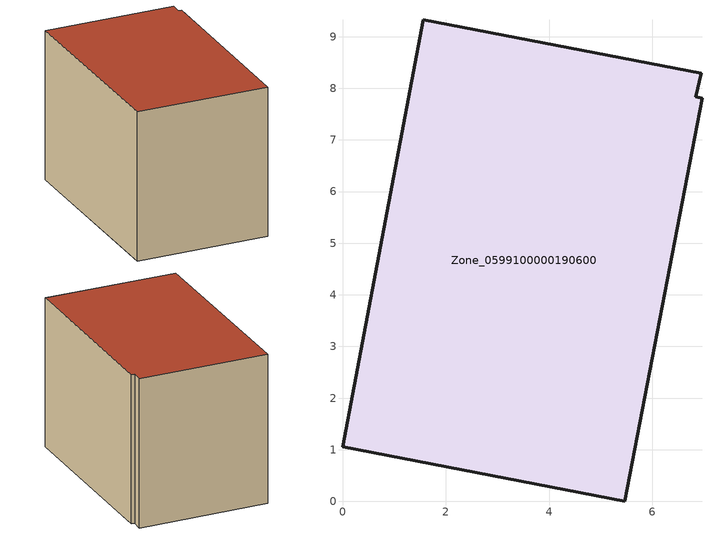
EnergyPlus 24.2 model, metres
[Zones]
Zone_0599100000190600
 floor ground (C_G): 0,1.06 1.56,9.33 6.95,8.29 6.84,7.84 6.96,7.81 5.46,0 z0
 wall outside (C_F): 1.56,9.33 0,1.06 5.46,0 6.96,7.81 6.84,7.84 6.95,8.29 1.56,9.33 z0:6.33
 roof outside (C_R): 0,1.06 5.46,0 6.96,7.81 6.84,7.84 6.95,8.29 1.56,9.33 z6.33
[BUILDING]
Pand.0599100000190600: North Axis=0; Terrain=City; Loads Convergence Tolerance Value=0.04; Temperature Convergence Tolerance Value=0.4; Solar Distribution=FullExterior; Maximum Number of Warmup Days=25; Minimum Number of Warmup Days=1
[Site:Location]
Rotterdam.The.Hague.AP_ZH_NLD Design_Conditions: Latitude=51.96; Longitude=4.45; Time Zone=1; Elevation=-4.5
[SITE:GROUNDTEMPERATURE:BUILDINGSURFACE]
18, 18, 18, 18, 18, 18, 18, 18, 18, 18, 18, 18
[MATERIAL] Thermal Absorptance=0.9; Solar Absorptance=0.7; Visible Absorptance=0.7
Name | Roughness | Thickness | Conductivity | Density | Specific Heat
G.TC.1946-1964 | MediumSmooth | 0.15 | 1 | 540 | 1210
F.TC.1946-1964 | Rough | 0.3 | 0.857143 | 1920 | 840
R.TC.1946-1964 | MediumRough | 0.2 | 0.235294 | 1500 | 1000
[CONSTRUCTION]
C_G: G.TC.1946-1964
C_F: F.TC.1946-1964
C_R: R.TC.1946-1964
[ZONE]
Zone_0599100000190600: Type=1; Multiplier=1; Ceiling Height=Autocalculate; Volume=Autocalculate; Floor Area=autocalculate; Part of Total Floor Area=Yes
[ZONEINFILTRATION:DESIGNFLOWRATE]
Infil_Zone_0599100000190600: Zone or ZoneList or Space or SpaceList=Zone_0599100000190600; Schedule=AlwaysOn; Design Flow Rate Calculation Method=Flow/Area; Flow Rate per Floor Area=0.003; Constant Term Coefficient=1; Temperature Term Coefficient=0; Velocity Term Coefficient=0; Velocity Squared Term Coefficient=0
[HVACTEMPLATE:ZONE:IDEALLOADSAIRSYSTEM]
Zone_0599100000190600: Maximum Heating Supply Air Temperature=50; Minimum Cooling Supply Air Temperature=13; Maximum Heating Supply Air Humidity Ratio=0.0156; Minimum Cooling Supply Air Humidity Ratio=0.0077; Heating Limit=NoLimit; Cooling Limit=NoLimit; Dehumidification Control Type=ConstantSensibleHeatRatio; Cooling Sensible Heat Ratio=0.7; Dehumidification Setpoint=60; Humidification Control Type=None; Humidification Setpoint=30; Outdoor Air Method=None; Outdoor Air Flow Rate per Person=0.00944; Outdoor Air Flow Rate per Zone Floor Area=0; Outdoor Air Flow Rate per Zone=0; Demand Controlled Ventilation Type=None; Outdoor Air Economizer Type=NoEconomizer; Heat Recovery Type=None; Sensible Heat Recovery Effectiveness=0.7; Latent Heat Recovery Effectiveness=0.65
[ZONECONTROL:THERMOSTAT]
ThermostatControl_Zone_0599100000190600: Zone or ZoneList=Zone_0599100000190600; Control Type Schedule=DualSetpointControlType; Control 1=Thermostat_Zone_0599100000190600; Temperature Difference Between Cutout And Setpoint=0
[THERMOSTATSETPOINT:DUALSETPOINT]
Thermostat_Zone_0599100000190600: Heating Setpoint Temperature Schedule=HeatingSetpoint_Zone_0599100000190600; Cooling Setpoint Temperature Schedule=CoolingSetpoint_Zone_0599100000190600
[SCHEDULE:COMPACT]
HeatingSetpoint_Zone_0599100000190600: Through: 12/31, For: AllDays, Until: 24:00, 21
CoolingSetpoint_Zone_0599100000190600: Through: 12/31, For: AllDays, Until: 24:00, 24
DualSetpointControlType: Through: 12/31, For: AllDays, Until: 24:00, 4
AlwaysOn: Through: 12/31, For: AllDays, Until: 24:00, 1
